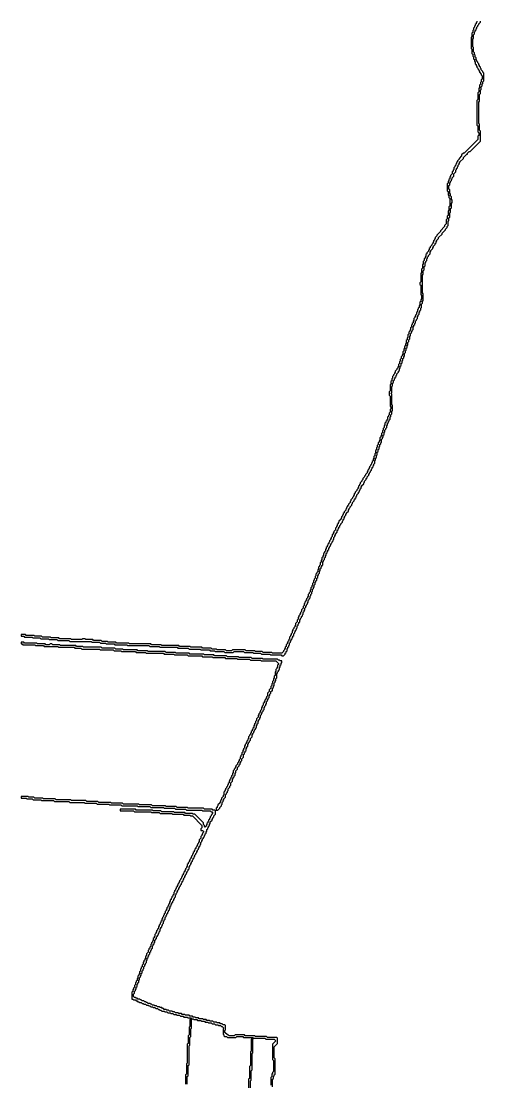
# Model space of a CAD drawing. Header units: metres. Extents: x 0 to 100, y 0 to 129.
# Drawn here: x 0 to 13.58, y 46.35 to 77.47 of the extents above; entities that cross this region are included whole.
import ezdxf

# ---------------------------------------------------------------- set-up
doc = ezdxf.new("R2010")
doc.units = ezdxf.units.M

msp = doc.modelspace()

# ---------------------------------------------------------------- linework, layer by layer
for points in [[(13.375, 77.475), (13.375, 77.45), (13.35, 77.425), (13.35, 77.4), (13.325, 77.375), (13.325, 77.35), (13.3, 77.325), (13.3, 77.3), (13.275, 77.275), (13.275, 77.225), (13.25, 77.2), (13.25, 77.15), (13.225, 77.125), (13.225, 77.025), (13.2, 77), (13.2, 76.675), (13.225, 76.65), (13.225, 76.525), (13.25, 76.5), (13.25, 76.45), (13.275, 76.425), (13.275, 76.375), (13.3, 76.35), (13.3, 76.3), (13.325, 76.275), (13.325, 76.225), (13.35, 76.2), (13.35, 76.175), (13.375, 76.15), (13.375, 76.125), (13.4, 76.1), (13.4, 76.075), (13.425, 76.05), (13.425, 76.025), (13.45, 76), (13.45, 75.975), (13.5, 75.925), (13.5, 75.9), (13.525, 75.875), (13.525, 75.775), (13.5, 75.75), (13.5, 75.7), (13.475, 75.675), (13.475, 75.625), (13.45, 75.6), (13.45, 75.525), (13.425, 75.5), (13.425, 75.4), (13.4, 75.375), (13.4, 75.175), (13.375, 75.15), (13.375, 74.425), (13.4, 74.4), (13.4, 74.225), (13.425, 74.2), (13.425, 74.125), (13.4, 74.1), (13.4, 74), (13, 73.6), (12.975, 73.6), (12.925, 73.55), (12.925, 73.525), (12.85, 73.45), (12.85, 73.425), (12.8, 73.375), (12.8, 73.35), (12.775, 73.325), (12.775, 73.3), (12.75, 73.275), (12.75, 73.25), (12.725, 73.225), (12.725, 73.2), (12.7, 73.175), (12.7, 73.125), (12.675, 73.1), (12.675, 73.075), (12.65, 73.05), (12.65, 73), (12.6, 72.95), (12.6, 72.925), (12.575, 72.9), (12.575, 72.85), (12.55, 72.825), (12.55, 72.8), (12.525, 72.775), (12.525, 72.725), (12.5, 72.7), (12.5, 72.5), (12.525, 72.475), (12.525, 72.375), (12.55, 72.35), (12.55, 72.3), (12.575, 72.275), (12.575, 72.05), (12.55, 72.025), (12.55, 71.925), (12.525, 71.9), (12.525, 71.775), (12.5, 71.75), (12.5, 71.675), (12.475, 71.65), (12.475, 71.525), (12.425, 71.475), (12.425, 71.45), (12.3, 71.325), (12.3, 71.3), (12.2, 71.2), (12.2, 71.175), (12.15, 71.125), (12.15, 71.1), (12.125, 71.075), (12.125, 71.05), (12.1, 71.025), (12.1, 71), (12.075, 70.975), (12.075, 70.95), (12.05, 70.925), (12.05, 70.9), (12, 70.85), (12, 70.825), (11.975, 70.8), (11.975, 70.775), (11.95, 70.75), (11.95, 70.725), (11.9, 70.675), (11.9, 70.65), (11.875, 70.625), (11.875, 70.575), (11.85, 70.55), (11.85, 70.525), (11.825, 70.5), (11.825, 70.45), (11.8, 70.425), (11.8, 70.35), (11.775, 70.325), (11.775, 70.225), (11.75, 70.2), (11.75, 70.1), (11.725, 70.075), (11.725, 69.825), (11.7, 69.8), (11.7, 69.75), (11.725, 69.725), (11.725, 69.45), (11.75, 69.425), (11.75, 69.325), (11.725, 69.3), (11.725, 69.25), (11.7, 69.225), (11.7, 69.15), (11.675, 69.125), (11.675, 69.075), (11.65, 69.05), (11.65, 69.025), (11.625, 69), (11.625, 68.95), (11.6, 68.925), (11.6, 68.875), (11.575, 68.85), (11.575, 68.825), (11.55, 68.8), (11.55, 68.775), (11.525, 68.75), (11.525, 68.7), (11.5, 68.675), (11.5, 68.625), (11.475, 68.6), (11.475, 68.575), (11.45, 68.55), (11.45, 68.5), (11.425, 68.475), (11.425, 68.425), (11.4, 68.4), (11.4, 68.375), (11.375, 68.35), (11.375, 68.3), (11.35, 68.275), (11.35, 68.2), (11.325, 68.175), (11.325, 68.125), (11.3, 68.1), (11.3, 68.025), (11.275, 68), (11.275, 67.95), (11.25, 67.925), (11.25, 67.875), (11.225, 67.85), (11.225, 67.8), (11.2, 67.775), (11.2, 67.7), (11.175, 67.675), (11.175, 67.65), (11.15, 67.625), (11.15, 67.575), (11.125, 67.55), (11.125, 67.5), (11.1, 67.475), (11.1, 67.425), (11.075, 67.4), (11.075, 67.35), (11.05, 67.325), (11.05, 67.3), (11.025, 67.275), (11.025, 67.25), (10.975, 67.2), (10.975, 67.175), (10.95, 67.15), (10.95, 67.125), (10.925, 67.1), (10.925, 67.075), (10.9, 67.05), (10.9, 67), (10.875, 66.975), (10.875, 66.925), (10.85, 66.9), (10.85, 66.825), (10.825, 66.8), (10.825, 66.625), (10.8, 66.6), (10.8, 66.5), (10.825, 66.475), (10.825, 66.175), (10.85, 66.15), (10.85, 66.1), (10.825, 66.075), (10.825, 66), (10.8, 65.975), (10.8, 65.925), (10.775, 65.9), (10.775, 65.875), (10.75, 65.85), (10.75, 65.8), (10.725, 65.775), (10.725, 65.75), (10.7, 65.725), (10.7, 65.7), (10.675, 65.675), (10.675, 65.625), (10.65, 65.6), (10.65, 65.55), (10.625, 65.525), (10.625, 65.475), (10.6, 65.45), (10.6, 65.4), (10.575, 65.375), (10.575, 65.325), (10.55, 65.3), (10.55, 65.275), (10.525, 65.25), (10.525, 65.175), (10.5, 65.15), (10.5, 65.125), (10.475, 65.1), (10.475, 65.05), (10.45, 65.025), (10.45, 64.975), (10.425, 64.95), (10.425, 64.9), (10.4, 64.875), (10.4, 64.8), (10.375, 64.775), (10.375, 64.725), (10.35, 64.7), (10.35, 64.65), (10.325, 64.625), (10.325, 64.575), (10.3, 64.55), (10.3, 64.525), (10.275, 64.5), (10.275, 64.475), (10.25, 64.45), (10.25, 64.425), (10.225, 64.4), (10.225, 64.375), (10.2, 64.35), (10.2, 64.325), (10.175, 64.3), (10.175, 64.275), (10.15, 64.25), (10.15, 64.225), (10.1, 64.175), (10.1, 64.15), (10.075, 64.125), (10.075, 64.1), (10.025, 64.05), (10.025, 64.025), (10, 64), (10, 63.975), (9.95, 63.925), (9.95, 63.9), (9.925, 63.875), (9.925, 63.85), (9.9, 63.825), (9.9, 63.8), (9.875, 63.775), (9.875, 63.75), (9.85, 63.725), (9.85, 63.7), (9.8, 63.65), (9.8, 63.625), (9.775, 63.6), (9.775, 63.575), (9.75, 63.55), (9.75, 63.525), (9.725, 63.5), (9.725, 63.475), (9.675, 63.425), (9.675, 63.4), (9.65, 63.375), (9.65, 63.35), (9.6, 63.3), (9.6, 63.275), (9.575, 63.25), (9.575, 63.225), (9.55, 63.2), (9.55, 63.175), (9.525, 63.15), (9.525, 63.125), (9.475, 63.075), (9.475, 63.05), (9.45, 63.025), (9.45, 63), (9.425, 62.975), (9.425, 62.95), (9.4, 62.925), (9.4, 62.9), (9.375, 62.875), (9.375, 62.85), (9.325, 62.8), (9.325, 62.775), (9.3, 62.75), (9.3, 62.725), (9.275, 62.7), (9.275, 62.675), (9.25, 62.65), (9.25, 62.625), (9.225, 62.6), (9.225, 62.55), (9.175, 62.5), (9.175, 62.475), (9.15, 62.45), (9.15, 62.425), (9.125, 62.4), (9.125, 62.35), (9.1, 62.325), (9.1, 62.3), (9.075, 62.275), (9.075, 62.25), (9.05, 62.225), (9.05, 62.2), (9.025, 62.175), (9.025, 62.15), (9, 62.125), (9, 62.1), (8.975, 62.075), (8.975, 62.05), (8.95, 62.025), (8.95, 62), (8.925, 61.975), (8.925, 61.925), (8.9, 61.9), (8.9, 61.875), (8.875, 61.85), (8.875, 61.8), (8.85, 61.775), (8.85, 61.75), (8.825, 61.725), (8.825, 61.675), (8.8, 61.65), (8.8, 61.6), (8.775, 61.575), (8.775, 61.525), (8.75, 61.5), (8.75, 61.475), (8.725, 61.45), (8.725, 61.4), (8.7, 61.375), (8.7, 61.325), (8.675, 61.3), (8.675, 61.275), (8.65, 61.25), (8.65, 61.2), (8.625, 61.175), (8.625, 61.125), (8.6, 61.1), (8.6, 61.075), (8.575, 61.05), (8.575, 61), (8.55, 60.975), (8.55, 60.925), (8.525, 60.9), (8.525, 60.875), (8.5, 60.85), (8.5, 60.8), (8.475, 60.775), (8.475, 60.725), (8.45, 60.7), (8.45, 60.675), (8.425, 60.65), (8.425, 60.6), (8.4, 60.575), (8.4, 60.55), (8.375, 60.525), (8.375, 60.5), (8.35, 60.475), (8.35, 60.45), (8.325, 60.425), (8.325, 60.4), (8.3, 60.375), (8.3, 60.325), (8.275, 60.3), (8.275, 60.25), (8.225, 60.2), (8.225, 60.15), (8.2, 60.125), (8.2, 60.1), (8.175, 60.075), (8.175, 60.05), (8.15, 60.025), (8.15, 60), (8.125, 59.975), (8.125, 59.925), (8.1, 59.9), (8.1, 59.85), (8.05, 59.8), (8.05, 59.75), (8.025, 59.725), (8.025, 59.7), (8, 59.675), (8, 59.65), (7.975, 59.625), (7.975, 59.6), (7.95, 59.575), (7.95, 59.525), (7.925, 59.5), (7.925, 59.475), (7.9, 59.45), (7.9, 59.425), (7.875, 59.4), (7.875, 59.35), (7.85, 59.325), (7.85, 59.3), (7.825, 59.275), (7.825, 59.25), (7.8, 59.225), (7.8, 59.2), (7.775, 59.175), (7.775, 59.125), (7.75, 59.1), (7.75, 59.075), (7.725, 59.05), (7.725, 59.025), (7.7, 59), (7.7, 58.975), (7.65, 58.925), (7.375, 58.925), (7.35, 58.95), (7.1, 58.95), (7.075, 58.975), (6.875, 58.975), (6.85, 59), (6.6, 59), (6.575, 59.025), (6.2, 59.025), (6.175, 59), (6.025, 59), (6, 59.025), (5.75, 59.025), (5.725, 59.05), (5.6, 59.05), (5.575, 59.075), (5.325, 59.075), (5.3, 59.1), (4.975, 59.1), (4.95, 59.125), (4.65, 59.125), (4.625, 59.15), (4.125, 59.15), (4.1, 59.175), (3.825, 59.175), (3.8, 59.2), (3.175, 59.2), (3.15, 59.225), (2.8, 59.225), (2.775, 59.25), (2.55, 59.25), (2.525, 59.275), (2.375, 59.275), (2.35, 59.3), (2.125, 59.3), (2.1, 59.325), (1.9, 59.325), (1.875, 59.35), (1.8, 59.35), (1.775, 59.325), (1.475, 59.325), (1.45, 59.35), (1.125, 59.35), (1.1, 59.375), (0.875, 59.375), (0.85, 59.4), (0.625, 59.4), (0.6, 59.425), (0.4, 59.425), (0.375, 59.45), (0.15, 59.45), (0.125, 59.475), (0, 59.475), (0, 59.425), (0.075, 59.425), (0.1, 59.4), (0.325, 59.4), (0.35, 59.375), (0.55, 59.375), (0.575, 59.35), (0.8, 59.35), (0.825, 59.325), (1.05, 59.325), (1.075, 59.3), (1.4, 59.3), (1.425, 59.275), (2.05, 59.275), (2.075, 59.25), (2.3, 59.25), (2.325, 59.225), (2.475, 59.225), (2.5, 59.2), (2.725, 59.2), (2.75, 59.175), (3.1, 59.175), (3.125, 59.15), (3.75, 59.15), (3.775, 59.125), (4.05, 59.125), (4.075, 59.1), (4.575, 59.1), (4.6, 59.075), (4.9, 59.075), (4.925, 59.05), (5.25, 59.05), (5.275, 59.025), (5.525, 59.025), (5.55, 59), (5.675, 59), (5.7, 58.975), (5.95, 58.975), (5.975, 58.95), (6.225, 58.95), (6.25, 58.975), (6.525, 58.975), (6.55, 58.95), (6.8, 58.95), (6.825, 58.925), (7.025, 58.925), (7.05, 58.9), (7.3, 58.9), (7.325, 58.875), (7.625, 58.875), (7.65, 58.85), (7.7, 58.85), (7.75, 58.9), (7.75, 58.925), (7.775, 58.95), (7.775, 58.975), (7.8, 59), (7.8, 59.05), (7.825, 59.075), (7.825, 59.1), (7.85, 59.125), (7.85, 59.15), (7.875, 59.175), (7.875, 59.225), (7.9, 59.25), (7.9, 59.275), (7.925, 59.3), (7.925, 59.325), (7.95, 59.35), (7.95, 59.375), (7.975, 59.4), (7.975, 59.425), (8, 59.45), (8, 59.5), (8.025, 59.525), (8.025, 59.55), (8.05, 59.575), (8.05, 59.6), (8.075, 59.625), (8.075, 59.65), (8.1, 59.675), (8.1, 59.725), (8.125, 59.75), (8.125, 59.775), (8.15, 59.8), (8.15, 59.825), (8.175, 59.85), (8.175, 59.9), (8.2, 59.925), (8.2, 59.95), (8.225, 59.975), (8.225, 60), (8.25, 60.025), (8.25, 60.05), (8.275, 60.075), (8.275, 60.125), (8.3, 60.15), (8.3, 60.175), (8.325, 60.2), (8.325, 60.25), (8.35, 60.275), (8.35, 60.3), (8.375, 60.325), (8.375, 60.35), (8.4, 60.375), (8.4, 60.4), (8.425, 60.425), (8.425, 60.475), (8.45, 60.5), (8.45, 60.525), (8.475, 60.55), (8.475, 60.6), (8.5, 60.625), (8.5, 60.65), (8.525, 60.675), (8.525, 60.725), (8.55, 60.75), (8.55, 60.8), (8.575, 60.825), (8.575, 60.85), (8.6, 60.875), (8.6, 60.925), (8.625, 60.95), (8.625, 61), (8.65, 61.025), (8.65, 61.05), (8.675, 61.075), (8.675, 61.125), (8.7, 61.15), (8.7, 61.2), (8.725, 61.225), (8.725, 61.25), (8.75, 61.275), (8.75, 61.325), (8.775, 61.35), (8.775, 61.4), (8.8, 61.425), (8.8, 61.45), (8.825, 61.475), (8.825, 61.5), (8.85, 61.525), (8.85, 61.6), (8.875, 61.625), (8.875, 61.65), (8.9, 61.675), (8.9, 61.725), (8.925, 61.75), (8.925, 61.775), (8.95, 61.8), (8.95, 61.85), (8.975, 61.875), (8.975, 61.9), (9, 61.925), (9, 61.95), (9.025, 61.975), (9.025, 62), (9.05, 62.025), (9.05, 62.05), (9.075, 62.075), (9.075, 62.1), (9.1, 62.125), (9.1, 62.15), (9.125, 62.175), (9.125, 62.2), (9.15, 62.225), (9.15, 62.25), (9.175, 62.275), (9.175, 62.325), (9.2, 62.35), (9.2, 62.375), (9.225, 62.4), (9.225, 62.425), (9.275, 62.475), (9.275, 62.525), (9.3, 62.55), (9.3, 62.575), (9.325, 62.6), (9.325, 62.625), (9.35, 62.65), (9.35, 62.675), (9.375, 62.7), (9.375, 62.725), (9.425, 62.775), (9.425, 62.8), (9.45, 62.825), (9.45, 62.85), (9.475, 62.875), (9.475, 62.9), (9.5, 62.925), (9.5, 62.95), (9.525, 62.975), (9.525, 63), (9.55, 63.025), (9.55, 63.05), (9.6, 63.1), (9.6, 63.125), (9.625, 63.15), (9.625, 63.175), (9.65, 63.2), (9.65, 63.225), (9.7, 63.275), (9.7, 63.3), (9.725, 63.325), (9.725, 63.35), (9.775, 63.4), (9.775, 63.425), (9.8, 63.45), (9.8, 63.475), (9.825, 63.5), (9.825, 63.525), (9.85, 63.55), (9.85, 63.575), (9.9, 63.625), (9.9, 63.65), (9.925, 63.675), (9.925, 63.7), (9.95, 63.725), (9.95, 63.75), (9.975, 63.775), (9.975, 63.8), (10, 63.825), (10, 63.85), (10.05, 63.9), (10.05, 63.925), (10.075, 63.95), (10.075, 63.975), (10.125, 64.025), (10.125, 64.05), (10.15, 64.075), (10.15, 64.1), (10.2, 64.15), (10.2, 64.175), (10.225, 64.2), (10.225, 64.225), (10.25, 64.25), (10.25, 64.275), (10.275, 64.3), (10.275, 64.325), (10.3, 64.35), (10.3, 64.375), (10.325, 64.4), (10.325, 64.425), (10.35, 64.45), (10.35, 64.475), (10.375, 64.5), (10.375, 64.575), (10.4, 64.6), (10.4, 64.65), (10.425, 64.675), (10.425, 64.725), (10.45, 64.75), (10.45, 64.825), (10.475, 64.85), (10.475, 64.9), (10.5, 64.925), (10.5, 64.975), (10.525, 65), (10.525, 65.05), (10.55, 65.075), (10.55, 65.1), (10.575, 65.125), (10.575, 65.2), (10.6, 65.225), (10.6, 65.25), (10.625, 65.275), (10.625, 65.325), (10.65, 65.35), (10.65, 65.4), (10.675, 65.425), (10.675, 65.475), (10.7, 65.5), (10.7, 65.525), (10.725, 65.55), (10.725, 65.6), (10.75, 65.625), (10.75, 65.675), (10.775, 65.7), (10.775, 65.725), (10.8, 65.75), (10.8, 65.775), (10.825, 65.8), (10.825, 65.85), (10.85, 65.875), (10.85, 65.925), (10.875, 65.95), (10.875, 66.025), (10.9, 66.05), (10.9, 66.2), (10.875, 66.225), (10.875, 66.525), (10.85, 66.55), (10.875, 66.575), (10.875, 66.75), (10.9, 66.775), (10.9, 66.85), (10.925, 66.875), (10.925, 66.925), (10.95, 66.95), (10.95, 66.975), (10.975, 67), (10.975, 67.025), (11, 67.05), (11, 67.075), (11.025, 67.1), (11.025, 67.125), (11.075, 67.175), (11.075, 67.2), (11.1, 67.225), (11.1, 67.275), (11.125, 67.3), (11.125, 67.35), (11.15, 67.375), (11.15, 67.425), (11.175, 67.45), (11.175, 67.5), (11.2, 67.525), (11.2, 67.575), (11.225, 67.6), (11.225, 67.625), (11.25, 67.65), (11.25, 67.725), (11.275, 67.75), (11.275, 67.8), (11.3, 67.825), (11.3, 67.875), (11.325, 67.9), (11.325, 67.95), (11.35, 67.975), (11.35, 68.05), (11.375, 68.075), (11.375, 68.125), (11.4, 68.15), (11.4, 68.225), (11.425, 68.25), (11.425, 68.3), (11.45, 68.325), (11.45, 68.35), (11.475, 68.375), (11.475, 68.4), (11.5, 68.425), (11.5, 68.5), (11.525, 68.525), (11.525, 68.55), (11.55, 68.575), (11.55, 68.6), (11.575, 68.625), (11.575, 68.675), (11.6, 68.7), (11.6, 68.725), (11.625, 68.75), (11.625, 68.8), (11.65, 68.825), (11.65, 68.85), (11.675, 68.875), (11.675, 68.925), (11.7, 68.95), (11.7, 68.975), (11.725, 69), (11.725, 69.05), (11.75, 69.075), (11.75, 69.175), (11.775, 69.2), (11.775, 69.25), (11.8, 69.275), (11.8, 69.475), (11.775, 69.5), (11.775, 70.025), (11.8, 70.05), (11.8, 70.15), (11.825, 70.175), (11.825, 70.275), (11.85, 70.3), (11.85, 70.375), (11.875, 70.4), (11.875, 70.425), (11.9, 70.45), (11.9, 70.5), (11.925, 70.525), (11.925, 70.55), (11.95, 70.575), (11.95, 70.6), (12, 70.65), (12, 70.7), (12.025, 70.725), (12.025, 70.75), (12.075, 70.8), (12.075, 70.825), (12.1, 70.85), (12.1, 70.875), (12.15, 70.925), (12.15, 70.95), (12.175, 70.975), (12.175, 71), (12.2, 71.025), (12.2, 71.05), (12.25, 71.1), (12.25, 71.125), (12.35, 71.225), (12.35, 71.25), (12.45, 71.35), (12.45, 71.375), (12.5, 71.425), (12.5, 71.45), (12.525, 71.475), (12.525, 71.6), (12.55, 71.625), (12.55, 71.7), (12.575, 71.725), (12.575, 71.85), (12.6, 71.875), (12.6, 71.975), (12.625, 72), (12.625, 72.125), (12.65, 72.15), (12.65, 72.225), (12.625, 72.25), (12.625, 72.325), (12.6, 72.35), (12.6, 72.4), (12.575, 72.425), (12.575, 72.525), (12.55, 72.55), (12.55, 72.65), (12.575, 72.675), (12.575, 72.725), (12.6, 72.75), (12.6, 72.775), (12.625, 72.8), (12.625, 72.825), (12.65, 72.85), (12.65, 72.875), (12.7, 72.925), (12.7, 73), (12.75, 73.05), (12.75, 73.1), (12.775, 73.125), (12.775, 73.15), (12.8, 73.175), (12.8, 73.2), (12.825, 73.225), (12.825, 73.25), (12.85, 73.275), (12.85, 73.3), (12.875, 73.325), (12.875, 73.35), (12.975, 73.45), (12.975, 73.475), (13.075, 73.575), (13.1, 73.575), (13.1, 73.6), (13.15, 73.65), (13.175, 73.65), (13.475, 73.95), (13.475, 74.25), (13.45, 74.275), (13.45, 74.45), (13.425, 74.475), (13.425, 75.1), (13.45, 75.125), (13.45, 75.325), (13.475, 75.35), (13.475, 75.45), (13.5, 75.475), (13.5, 75.55), (13.525, 75.575), (13.525, 75.625), (13.55, 75.65), (13.55, 75.7), (13.575, 75.725), (13.575, 75.95), (13.55, 75.975), (13.55, 76), (13.5, 76.05), (13.5, 76.075), (13.475, 76.1), (13.475, 76.125), (13.45, 76.15), (13.45, 76.175), (13.425, 76.2), (13.425, 76.225), (13.4, 76.25), (13.4, 76.275), (13.375, 76.3), (13.375, 76.325), (13.35, 76.35), (13.35, 76.4), (13.325, 76.425), (13.325, 76.475), (13.3, 76.5), (13.3, 76.55), (13.275, 76.575), (13.275, 76.7), (13.25, 76.725), (13.25, 76.95), (13.275, 76.975), (13.275, 77.075), (13.3, 77.1), (13.3, 77.15), (13.325, 77.175), (13.325, 77.2), (13.35, 77.225), (13.35, 77.25), (13.375, 77.275), (13.375, 77.3), (13.4, 77.325), (13.4, 77.35), (13.425, 77.375), (13.425, 77.4), (13.475, 77.45), (13.475, 77.475)], [(0, 59.25), (0, 59.2), (0.025, 59.2), (0.05, 59.175), (0.4, 59.175), (0.425, 59.15), (0.65, 59.15), (0.675, 59.125), (1.075, 59.125), (1.1, 59.1), (1.55, 59.1), (1.575, 59.075), (1.75, 59.075), (1.775, 59.05), (2.3, 59.05), (2.325, 59.025), (2.7, 59.025), (2.725, 59), (2.925, 59), (2.95, 58.975), (3.35, 58.975), (3.375, 58.95), (3.65, 58.95), (3.675, 58.925), (4.175, 58.925), (4.2, 58.9), (4.475, 58.9), (4.5, 58.875), (4.875, 58.875), (4.9, 58.85), (5.3, 58.85), (5.325, 58.825), (5.6, 58.825), (5.625, 58.8), (5.975, 58.8), (6, 58.775), (6.325, 58.775), (6.35, 58.75), (6.7, 58.75), (6.725, 58.725), (7.025, 58.725), (7.05, 58.7), (7.475, 58.7), (7.55, 58.625), (7.55, 58.6), (7.525, 58.575), (7.525, 58.525), (7.5, 58.5), (7.5, 58.475), (7.475, 58.45), (7.475, 58.4), (7.45, 58.375), (7.45, 58.275), (7.425, 58.25), (7.425, 58.2), (7.4, 58.175), (7.4, 58.125), (7.375, 58.1), (7.375, 58.05), (7.35, 58.025), (7.35, 57.975), (7.325, 57.95), (7.325, 57.9), (7.275, 57.85), (7.275, 57.8), (7.225, 57.75), (7.225, 57.675), (7.2, 57.65), (7.2, 57.625), (7.175, 57.6), (7.175, 57.575), (7.15, 57.55), (7.15, 57.525), (7.125, 57.5), (7.125, 57.475), (7.1, 57.45), (7.1, 57.4), (7.075, 57.375), (7.075, 57.35), (7.05, 57.325), (7.05, 57.275), (7.025, 57.25), (7.025, 57.225), (7, 57.2), (7, 57.175), (6.975, 57.15), (6.975, 57.125), (6.95, 57.1), (6.95, 57.05), (6.9, 57), (6.9, 56.95), (6.875, 56.925), (6.875, 56.875), (6.85, 56.85), (6.85, 56.825), (6.825, 56.8), (6.825, 56.75), (6.8, 56.725), (6.8, 56.7), (6.775, 56.675), (6.775, 56.65), (6.75, 56.625), (6.75, 56.6), (6.725, 56.575), (6.725, 56.55), (6.7, 56.525), (6.7, 56.5), (6.675, 56.475), (6.675, 56.425), (6.65, 56.4), (6.65, 56.375), (6.625, 56.35), (6.625, 56.325), (6.6, 56.3), (6.6, 56.275), (6.575, 56.25), (6.575, 56.225), (6.55, 56.2), (6.55, 56.15), (6.525, 56.125), (6.525, 56.1), (6.5, 56.075), (6.5, 56.025), (6.475, 56), (6.475, 55.95), (6.45, 55.925), (6.45, 55.9), (6.425, 55.875), (6.425, 55.825), (6.4, 55.8), (6.4, 55.775), (6.375, 55.75), (6.375, 55.725), (6.35, 55.7), (6.35, 55.675), (6.3, 55.625), (6.3, 55.6), (6.275, 55.575), (6.275, 55.55), (6.25, 55.525), (6.25, 55.5), (6.225, 55.475), (6.225, 55.425), (6.2, 55.4), (6.2, 55.35), (6.175, 55.325), (6.175, 55.3), (6.15, 55.275), (6.15, 55.25), (6.125, 55.225), (6.125, 55.2), (6.1, 55.175), (6.1, 55.125), (6.075, 55.1), (6.075, 55.075), (6.05, 55.05), (6.05, 55.025), (6.025, 55), (6.025, 54.975), (6, 54.95), (6, 54.925), (5.975, 54.9), (5.975, 54.875), (5.95, 54.85), (5.95, 54.775), (5.925, 54.75), (5.925, 54.725), (5.875, 54.675), (5.875, 54.625), (5.85, 54.6), (5.85, 54.575), (5.825, 54.55), (5.825, 54.525), (5.775, 54.475), (5.775, 54.45), (5.75, 54.425), (5.75, 54.4), (5.725, 54.375), (5.725, 54.325), (5.7, 54.3), (5.675, 54.325), (5.625, 54.325), (5.6, 54.35), (5.375, 54.35), (5.35, 54.375), (4.9, 54.375), (4.875, 54.4), (4.575, 54.4), (4.55, 54.425), (4.25, 54.425), (4.225, 54.45), (3.85, 54.45), (3.825, 54.475), (3.475, 54.475), (3.45, 54.5), (3, 54.5), (2.975, 54.525), (2.65, 54.525), (2.625, 54.55), (2.275, 54.55), (2.25, 54.575), (1.925, 54.575), (1.9, 54.6), (1.475, 54.6), (1.45, 54.625), (1.025, 54.625), (1, 54.65), (0.65, 54.65), (0.625, 54.675), (0.4, 54.675), (0.375, 54.7), (0.225, 54.7), (0.2, 54.725), (0, 54.725), (0, 54.675), (0.15, 54.675), (0.175, 54.65), (0.325, 54.65), (0.35, 54.625), (0.575, 54.625), (0.6, 54.6), (0.95, 54.6), (0.975, 54.575), (1.4, 54.575), (1.425, 54.55), (1.85, 54.55), (1.875, 54.525), (2.2, 54.525), (2.225, 54.5), (2.575, 54.5), (2.6, 54.475), (2.925, 54.475), (2.95, 54.45), (3.4, 54.45), (3.425, 54.425), (3.775, 54.425), (3.8, 54.4), (4.175, 54.4), (4.2, 54.375), (4.5, 54.375), (4.525, 54.35), (4.825, 54.35), (4.85, 54.325), (5.3, 54.325), (5.325, 54.3), (5.55, 54.3), (5.575, 54.275), (5.6, 54.275), (5.625, 54.25), (5.6, 54.225), (5.6, 54.2), (5.575, 54.175), (5.575, 54.15), (5.55, 54.125), (5.55, 54.1), (5.525, 54.075), (5.525, 54.05), (5.5, 54.025), (5.5, 54), (5.475, 53.975), (5.475, 53.95), (5.45, 53.925), (5.45, 53.9), (5.425, 53.875), (5.425, 53.85), (5.4, 53.825), (5.375, 53.85), (5.375, 53.875), (5.35, 53.9), (5.35, 53.95), (5.1, 54.2), (5.05, 54.2), (5.025, 54.225), (4.825, 54.225), (4.8, 54.25), (4.5, 54.25), (4.475, 54.275), (4.125, 54.275), (4.1, 54.3), (3.875, 54.3), (3.85, 54.325), (3.375, 54.325), (3.35, 54.35), (2.9, 54.35), (2.9, 54.3), (3.3, 54.3), (3.325, 54.275), (3.8, 54.275), (3.825, 54.25), (4.05, 54.25), (4.075, 54.225), (4.425, 54.225), (4.45, 54.2), (4.75, 54.2), (4.775, 54.175), (4.95, 54.175), (4.975, 54.15), (5.025, 54.15), (5.3, 53.875), (5.3, 53.8), (5.275, 53.775), (5.275, 53.725), (5.325, 53.725), (5.35, 53.7), (5.35, 53.675), (5.325, 53.65), (5.325, 53.625), (5.3, 53.6), (5.3, 53.575), (5.275, 53.55), (5.275, 53.5), (5.225, 53.45), (5.225, 53.4), (5.2, 53.375), (5.2, 53.35), (5.175, 53.325), (5.175, 53.3), (5.15, 53.275), (5.15, 53.25), (5.125, 53.225), (5.125, 53.2), (5.1, 53.175), (5.1, 53.15), (5.075, 53.125), (5.075, 53.1), (5.05, 53.075), (5.05, 53.05), (5.025, 53.025), (5.025, 53), (5, 52.975), (5, 52.95), (4.975, 52.925), (4.975, 52.9), (4.95, 52.875), (4.95, 52.85), (4.925, 52.825), (4.925, 52.8), (4.9, 52.775), (4.9, 52.75), (4.875, 52.725), (4.875, 52.675), (4.85, 52.65), (4.85, 52.625), (4.825, 52.6), (4.825, 52.575), (4.8, 52.55), (4.8, 52.525), (4.775, 52.5), (4.775, 52.475), (4.75, 52.45), (4.75, 52.425), (4.725, 52.4), (4.725, 52.375), (4.7, 52.35), (4.7, 52.325), (4.675, 52.3), (4.675, 52.275), (4.65, 52.25), (4.65, 52.225), (4.625, 52.2), (4.625, 52.175), (4.6, 52.15), (4.6, 52.125), (4.575, 52.1), (4.575, 52.075), (4.55, 52.05), (4.55, 52.025), (4.525, 52), (4.525, 51.975), (4.5, 51.95), (4.5, 51.925), (4.475, 51.9), (4.475, 51.85), (4.45, 51.825), (4.45, 51.8), (4.425, 51.775), (4.425, 51.75), (4.4, 51.725), (4.4, 51.7), (4.375, 51.675), (4.375, 51.65), (4.35, 51.625), (4.35, 51.575), (4.325, 51.55), (4.325, 51.525), (4.3, 51.5), (4.3, 51.475), (4.275, 51.45), (4.275, 51.425), (4.25, 51.4), (4.25, 51.375), (4.225, 51.35), (4.225, 51.3), (4.2, 51.275), (4.2, 51.25), (4.175, 51.225), (4.175, 51.2), (4.15, 51.175), (4.15, 51.15), (4.125, 51.125), (4.125, 51.075), (4.1, 51.05), (4.1, 51.025), (4.075, 51), (4.075, 50.975), (4.05, 50.95), (4.05, 50.925), (4.025, 50.9), (4.025, 50.85), (4, 50.825), (4, 50.8), (3.975, 50.775), (3.975, 50.75), (3.95, 50.725), (3.95, 50.7), (3.925, 50.675), (3.925, 50.625), (3.9, 50.6), (3.9, 50.575), (3.875, 50.55), (3.875, 50.5), (3.85, 50.475), (3.85, 50.45), (3.825, 50.425), (3.825, 50.4), (3.8, 50.375), (3.8, 50.325), (3.775, 50.3), (3.775, 50.275), (3.75, 50.25), (3.75, 50.225), (3.725, 50.2), (3.725, 50.15), (3.675, 50.1), (3.675, 50.05), (3.65, 50.025), (3.65, 49.975), (3.625, 49.95), (3.625, 49.925), (3.6, 49.9), (3.6, 49.875), (3.575, 49.85), (3.575, 49.8), (3.55, 49.775), (3.55, 49.725), (3.525, 49.7), (3.525, 49.675), (3.5, 49.65), (3.5, 49.6), (3.475, 49.575), (3.475, 49.525), (3.45, 49.5), (3.45, 49.475), (3.425, 49.45), (3.425, 49.4), (3.4, 49.375), (3.4, 49.325), (3.375, 49.3), (3.375, 49.275), (3.35, 49.25), (3.35, 49.2), (3.325, 49.175), (3.325, 49.125), (3.3, 49.1), (3.3, 49.075), (3.275, 49.05), (3.275, 49), (3.25, 48.975), (3.25, 48.775), (3.275, 48.775), (3.3, 48.75), (3.35, 48.75), (3.375, 48.725), (3.4, 48.725), (3.425, 48.7), (3.45, 48.7), (3.475, 48.675), (3.525, 48.675), (3.55, 48.65), (3.575, 48.65), (3.6, 48.625), (3.65, 48.625), (3.675, 48.6), (3.725, 48.6), (3.75, 48.575), (3.775, 48.575), (3.8, 48.55), (3.85, 48.55), (3.875, 48.525), (3.925, 48.525), (3.95, 48.5), (4, 48.5), (4.025, 48.475), (4.05, 48.475), (4.075, 48.45), (4.1, 48.45), (4.125, 48.425), (4.2, 48.425), (4.225, 48.4), (4.275, 48.4), (4.3, 48.375), (4.375, 48.375), (4.4, 48.35), (4.45, 48.35), (4.475, 48.325), (4.55, 48.325), (4.575, 48.3), (4.65, 48.3), (4.675, 48.275), (4.75, 48.275), (4.775, 48.25), (4.875, 48.25), (4.9, 48.225), (4.975, 48.225), (5, 48.2), (4.975, 48.175), (4.95, 48.175), (4.95, 47.975), (4.925, 47.95), (4.925, 47.725), (4.9, 47.7), (4.9, 47.475), (4.875, 47.45), (4.875, 46.9), (4.85, 46.875), (4.85, 46.575), (4.825, 46.55), (4.825, 46.275)], [(7.375, 46.2), (7.375, 46.425), (7.4, 46.45), (7.4, 46.5), (7.425, 46.525), (7.425, 46.55), (7.45, 46.575), (7.45, 47.025), (7.425, 47.05), (7.425, 47.375), (7.525, 47.475), (7.525, 47.625), (7.5, 47.65), (7.225, 47.65), (7.2, 47.675), (6.875, 47.675), (6.85, 47.7), (6.575, 47.7), (6.55, 47.725), (6.275, 47.725), (6.25, 47.7), (6.1, 47.7), (6.075, 47.725), (6.05, 47.725), (5.975, 47.8), (5.975, 47.85), (6, 47.875), (6, 48), (5.975, 48.025), (5.925, 48.025), (5.9, 48.05), (5.85, 48.05), (5.825, 48.075), (5.75, 48.075), (5.725, 48.1), (5.65, 48.1), (5.625, 48.125), (5.55, 48.125), (5.525, 48.15), (5.45, 48.15), (5.425, 48.175), (5.35, 48.175), (5.325, 48.2), (5.225, 48.2), (5.2, 48.225), (5.125, 48.225), (5.1, 48.25), (5.05, 48.25), (5.025, 48.275), (4.95, 48.275), (4.925, 48.3), (4.825, 48.3), (4.8, 48.325), (4.725, 48.325), (4.7, 48.35), (4.625, 48.35), (4.6, 48.375), (4.525, 48.375), (4.5, 48.4), (4.45, 48.4), (4.425, 48.425), (4.35, 48.425), (4.325, 48.45), (4.275, 48.45), (4.25, 48.475), (4.2, 48.475), (4.175, 48.5), (4.15, 48.5), (4.125, 48.525), (4.075, 48.525), (4.05, 48.55), (4, 48.55), (3.975, 48.575), (3.925, 48.575), (3.9, 48.6), (3.85, 48.6), (3.825, 48.625), (3.8, 48.625), (3.775, 48.65), (3.725, 48.65), (3.7, 48.675), (3.675, 48.675), (3.65, 48.7), (3.625, 48.7), (3.6, 48.725), (3.55, 48.725), (3.525, 48.75), (3.5, 48.75), (3.475, 48.775), (3.425, 48.775), (3.4, 48.8), (3.375, 48.8), (3.35, 48.825), (3.325, 48.825), (3.3, 48.85), (3.3, 48.925), (3.325, 48.95), (3.325, 49), (3.35, 49.025), (3.35, 49.05), (3.375, 49.075), (3.375, 49.125), (3.4, 49.15), (3.4, 49.2), (3.425, 49.225), (3.425, 49.25), (3.45, 49.275), (3.45, 49.325), (3.475, 49.35), (3.475, 49.4), (3.5, 49.425), (3.5, 49.45), (3.525, 49.475), (3.525, 49.525), (3.55, 49.55), (3.55, 49.6), (3.575, 49.625), (3.575, 49.65), (3.6, 49.675), (3.6, 49.725), (3.625, 49.75), (3.625, 49.775), (3.65, 49.8), (3.65, 49.825), (3.675, 49.85), (3.675, 49.9), (3.7, 49.925), (3.7, 49.975), (3.725, 50), (3.725, 50.025), (3.75, 50.05), (3.75, 50.075), (3.775, 50.1), (3.775, 50.15), (3.8, 50.175), (3.8, 50.2), (3.825, 50.225), (3.825, 50.25), (3.85, 50.275), (3.85, 50.325), (3.875, 50.35), (3.875, 50.375), (3.9, 50.4), (3.9, 50.425), (3.925, 50.45), (3.925, 50.5), (3.975, 50.55), (3.975, 50.6), (4, 50.625), (4, 50.65), (4.025, 50.675), (4.025, 50.7), (4.05, 50.725), (4.05, 50.75), (4.075, 50.775), (4.075, 50.825), (4.1, 50.85), (4.1, 50.875), (4.125, 50.9), (4.125, 50.925), (4.15, 50.95), (4.15, 50.975), (4.175, 51), (4.175, 51.05), (4.2, 51.075), (4.2, 51.1), (4.225, 51.125), (4.225, 51.175), (4.25, 51.2), (4.25, 51.225), (4.275, 51.25), (4.275, 51.275), (4.3, 51.3), (4.3, 51.325), (4.325, 51.35), (4.325, 51.375), (4.35, 51.4), (4.35, 51.425), (4.375, 51.45), (4.375, 51.5), (4.4, 51.525), (4.4, 51.55), (4.425, 51.575), (4.425, 51.6), (4.45, 51.625), (4.45, 51.65), (4.475, 51.675), (4.475, 51.7), (4.5, 51.725), (4.5, 51.75), (4.525, 51.775), (4.525, 51.825), (4.55, 51.85), (4.55, 51.875), (4.575, 51.9), (4.575, 51.925), (4.6, 51.95), (4.6, 51.975), (4.625, 52), (4.625, 52.025), (4.65, 52.05), (4.65, 52.075), (4.675, 52.1), (4.675, 52.125), (4.7, 52.15), (4.7, 52.175), (4.725, 52.2), (4.725, 52.225), (4.75, 52.25), (4.75, 52.275), (4.775, 52.3), (4.775, 52.325), (4.8, 52.35), (4.8, 52.375), (4.825, 52.4), (4.825, 52.425), (4.85, 52.45), (4.85, 52.475), (4.875, 52.5), (4.875, 52.525), (4.9, 52.55), (4.9, 52.575), (4.925, 52.6), (4.925, 52.65), (4.95, 52.675), (4.95, 52.7), (4.975, 52.725), (4.975, 52.75), (5, 52.775), (5, 52.8), (5.025, 52.825), (5.025, 52.85), (5.05, 52.875), (5.05, 52.9), (5.075, 52.925), (5.075, 52.95), (5.1, 52.975), (5.1, 53), (5.125, 53.025), (5.125, 53.05), (5.15, 53.075), (5.15, 53.1), (5.175, 53.125), (5.175, 53.15), (5.2, 53.175), (5.2, 53.2), (5.225, 53.225), (5.225, 53.25), (5.25, 53.275), (5.25, 53.3), (5.275, 53.325), (5.275, 53.375), (5.3, 53.4), (5.3, 53.425), (5.325, 53.45), (5.325, 53.475), (5.35, 53.5), (5.35, 53.525), (5.375, 53.55), (5.375, 53.575), (5.4, 53.6), (5.4, 53.625), (5.425, 53.65), (5.425, 53.675), (5.45, 53.7), (5.45, 53.75), (5.475, 53.775), (5.475, 53.8), (5.5, 53.825), (5.5, 53.85), (5.525, 53.875), (5.525, 53.9), (5.55, 53.925), (5.55, 53.975), (5.6, 54.025), (5.6, 54.05), (5.625, 54.075), (5.625, 54.1), (5.65, 54.125), (5.65, 54.15), (5.7, 54.2), (5.7, 54.3), (5.725, 54.325), (5.775, 54.325), (5.825, 54.375), (5.825, 54.4), (5.875, 54.45), (5.875, 54.475), (5.9, 54.5), (5.9, 54.55), (5.925, 54.575), (5.925, 54.6), (5.95, 54.625), (5.95, 54.65), (6, 54.7), (6, 54.775), (6.025, 54.8), (6.025, 54.825), (6.05, 54.85), (6.05, 54.875), (6.075, 54.9), (6.075, 54.95), (6.125, 55), (6.125, 55.025), (6.15, 55.05), (6.15, 55.125), (6.2, 55.175), (6.2, 55.225), (6.225, 55.25), (6.225, 55.275), (6.25, 55.3), (6.25, 55.325), (6.275, 55.35), (6.275, 55.4), (6.3, 55.425), (6.3, 55.475), (6.35, 55.525), (6.35, 55.575), (6.4, 55.625), (6.4, 55.65), (6.425, 55.675), (6.425, 55.7), (6.45, 55.725), (6.45, 55.75), (6.475, 55.775), (6.475, 55.825), (6.525, 55.875), (6.525, 55.95), (6.55, 55.975), (6.55, 56), (6.575, 56.025), (6.575, 56.05), (6.6, 56.075), (6.6, 56.125), (6.625, 56.15), (6.625, 56.175), (6.65, 56.2), (6.65, 56.25), (6.675, 56.275), (6.675, 56.3), (6.7, 56.325), (6.7, 56.35), (6.725, 56.375), (6.725, 56.425), (6.775, 56.475), (6.775, 56.525), (6.8, 56.55), (6.8, 56.575), (6.825, 56.6), (6.825, 56.625), (6.85, 56.65), (6.85, 56.675), (6.875, 56.7), (6.875, 56.725), (6.9, 56.75), (6.9, 56.8), (6.925, 56.825), (6.925, 56.85), (6.95, 56.875), (6.95, 56.925), (6.975, 56.95), (6.975, 56.975), (7, 57), (7, 57.025), (7.025, 57.05), (7.025, 57.1), (7.05, 57.125), (7.05, 57.15), (7.075, 57.175), (7.075, 57.2), (7.1, 57.225), (7.1, 57.25), (7.125, 57.275), (7.125, 57.325), (7.15, 57.35), (7.15, 57.375), (7.175, 57.4), (7.175, 57.425), (7.2, 57.45), (7.2, 57.5), (7.225, 57.525), (7.225, 57.55), (7.25, 57.575), (7.25, 57.6), (7.275, 57.625), (7.275, 57.675), (7.3, 57.7), (7.3, 57.725), (7.325, 57.75), (7.325, 57.8), (7.35, 57.825), (7.375, 57.825), (7.375, 57.9), (7.4, 57.925), (7.4, 57.95), (7.425, 57.975), (7.425, 58.05), (7.45, 58.075), (7.45, 58.1), (7.475, 58.125), (7.475, 58.175), (7.5, 58.2), (7.5, 58.325), (7.525, 58.35), (7.525, 58.375), (7.55, 58.4), (7.55, 58.425), (7.575, 58.45), (7.575, 58.5), (7.6, 58.525), (7.6, 58.575), (7.625, 58.6), (7.625, 58.625), (7.65, 58.65), (7.65, 58.7), (7.6, 58.7), (7.575, 58.725), (7.55, 58.725), (7.525, 58.75), (7.1, 58.75), (7.075, 58.775), (6.775, 58.775), (6.75, 58.8), (6.4, 58.8), (6.375, 58.825), (6.05, 58.825), (6.025, 58.85), (5.675, 58.85), (5.65, 58.875), (5.375, 58.875), (5.35, 58.9), (4.95, 58.9), (4.925, 58.925), (4.55, 58.925), (4.525, 58.95), (4.25, 58.95), (4.225, 58.975), (3.725, 58.975), (3.7, 59), (3.425, 59), (3.4, 59.025), (3, 59.025), (2.975, 59.05), (2.775, 59.05), (2.75, 59.075), (2.375, 59.075), (2.35, 59.1), (1.825, 59.1), (1.8, 59.125), (1.625, 59.125), (1.6, 59.15), (1.15, 59.15), (1.125, 59.175), (0.925, 59.175), (0.9, 59.2), (0.85, 59.2), (0.825, 59.175), (0.725, 59.175), (0.7, 59.2), (0.475, 59.2), (0.45, 59.225), (0.1, 59.225), (0.075, 59.25), (0, 59.25)], [(4.875, 46.275), (4.875, 46.5), (4.9, 46.525), (4.9, 46.825), (4.925, 46.85), (4.925, 47.4), (4.95, 47.425), (4.95, 47.65), (4.975, 47.675), (4.975, 47.9), (5, 47.925), (5, 48.175), (5.025, 48.2), (5.05, 48.2), (5.075, 48.175), (5.15, 48.175), (5.175, 48.15), (5.275, 48.15), (5.3, 48.125), (5.375, 48.125), (5.4, 48.1), (5.475, 48.1), (5.5, 48.075), (5.575, 48.075), (5.6, 48.05), (5.675, 48.05), (5.7, 48.025), (5.775, 48.025), (5.8, 48), (5.85, 48), (5.875, 47.975), (5.9, 47.975), (5.95, 47.925), (5.925, 47.9), (5.925, 47.75), (5.95, 47.725), (5.95, 47.7), (5.975, 47.675), (6.025, 47.675), (6.05, 47.65), (6.3, 47.65), (6.325, 47.675), (6.5, 47.675), (6.525, 47.65), (6.8, 47.65), (6.825, 47.625), (6.8, 47.6), (6.75, 47.6), (6.75, 47.25), (6.725, 47.225), (6.725, 46.825), (6.7, 46.8), (6.7, 46.45), (6.675, 46.425), (6.675, 46.125)], [(6.725, 46.075), (6.725, 46.375), (6.75, 46.4), (6.75, 46.675), (6.775, 46.7), (6.775, 47.175), (6.8, 47.2), (6.8, 47.6), (6.825, 47.625), (7.15, 47.625), (7.175, 47.6), (7.425, 47.6), (7.475, 47.55), (7.375, 47.45), (7.375, 47), (7.4, 46.975), (7.4, 46.65), (7.375, 46.625), (7.375, 46.6), (7.35, 46.575), (7.35, 46.5), (7.325, 46.475), (7.325, 46.25)]]:
    msp.add_lwpolyline(points)

doc.saveas('drawing.dxf')
